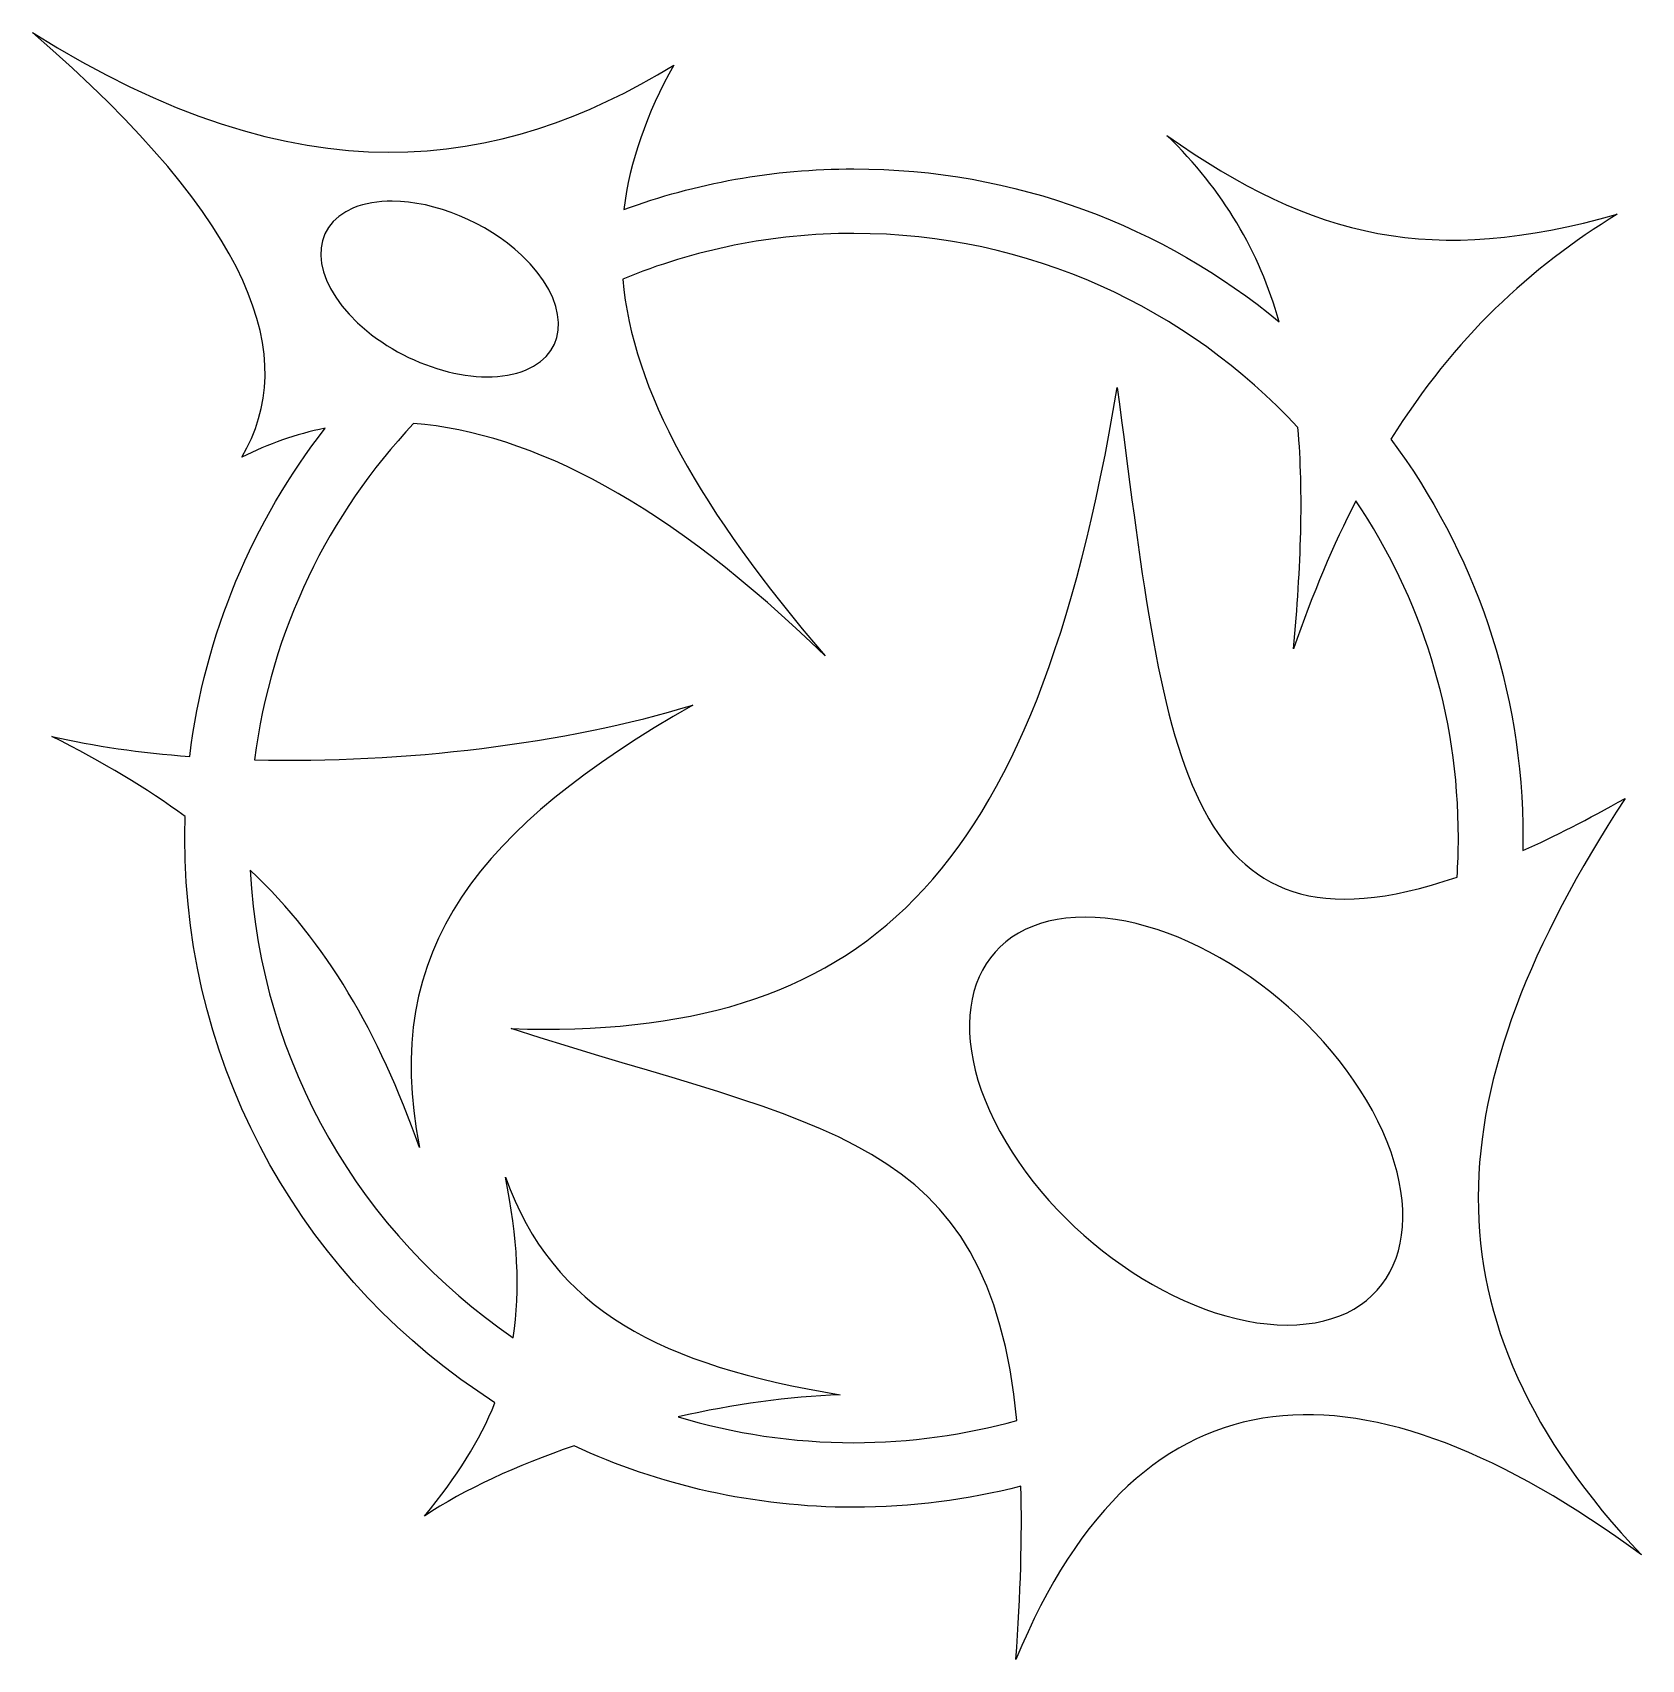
# Model space of a CAD drawing. Header units: centimetres. Extents: x -9.9 to 9.7, y -10.2 to 9.7.
import ezdxf

# ---------------------------------------------------------------- set-up
doc = ezdxf.new("R2010")
doc.units = ezdxf.units.CM
doc.header["$MEASUREMENT"] = 0
doc.layers.add('Layer 1', color=7, linetype='Continuous')

msp = doc.modelspace()

# ---------------------------------------------------------------- linework, layer by layer
at = {"layer": 'Layer 1'}
for points, knots in [([(-9.91875, 9.66574), (-7.19145, 7.30615), (-6.65714, 5.68576), (-7.36489, 4.48431), (-7.36489, 4.48431), (-7.04315, 4.64847), (-6.70399, 4.76768), (-6.34889, 4.83747), (-6.34889, 4.83747), (-7.22936, 3.70307), (-7.81747, 2.33029), (-8.00006, 0.83404), (-8.00006, 0.83404), (-8.60116, 0.87975), (-9.17031, 0.95995), (-9.68147, 1.07786), (-9.68147, 1.07786), (-9.05991, 0.7648), (-8.52396, 0.44357), (-8.05535, 0.10273), (-8.05535, 0.10273), (-8.05822, 0.01489), (-8.06066, -0.07353), (-8.06066, -0.16208), (-8.06066, -0.16208), (-8.06066, -3.0559), (-6.5505, -5.60006), (-4.27608, -7.04996), (-4.27608, -7.04996), (-4.4593, -7.50571), (-4.74035, -7.95518), (-5.13791, -8.43362), (-5.13791, -8.43362), (-4.65146, -8.10838), (-4.01287, -7.81518), (-3.31149, -7.57706), (-3.31149, -7.57706), (-2.2723, -8.0571), (-1.11601, -8.32554), (0.10277, -8.32554), (0.10277, -8.32554), (0.80655, -8.32554), (1.48946, -8.23657), (2.1413, -8.06861), (2.1413, -8.06861), (2.15842, -8.68017), (2.13793, -9.37885), (2.08075, -10.18228), (2.08075, -10.18228), (3.61305, -6.45864), (6.35734, -6.43764), (9.71315, -8.9067), (9.71315, -8.9067), (6.98252, -6.02511), (7.19846, -3.23216), (9.51285, 0.32155), (9.51285, 0.32155), (9.06132, 0.06871), (8.64731, -0.14272), (8.26624, -0.31493), (8.26624, -0.31493), (8.26721, -0.26408), (8.26763, -0.21305), (8.26763, -0.16203), (8.26763, -0.16203), (8.26763, 1.66047), (7.66787, 3.34483), (6.65597, 4.70441), (6.65597, 4.70441), (7.43228, 5.9471), (8.3545, 6.79695), (9.41797, 7.4506), (9.41797, 7.4506), (7.16093, 6.81007), (5.71562, 7.14589), (3.92298, 8.40992), (3.92298, 8.40992), (4.61647, 7.73869), (5.04752, 6.99493), (5.29217, 6.13816), (5.29217, 6.13816), (3.88081, 7.30242), (2.07248, 8.00274), (0.10285, 8.00274), (0.10285, 8.00274), (-0.88287, 8.00274), (-1.82865, 7.82842), (-2.70393, 7.50727), (-2.70393, 7.50727), (-2.63132, 8.09151), (-2.42765, 8.67153), (-2.09511, 9.26778), (-2.09511, 9.26778), (-4.21271, 7.96595), (-6.65343, 7.60668), (-9.91875, 9.66574)], [0, 0, 0, 0, 0.04, 0.04, 0.04, 0.04, 0.08, 0.08, 0.08, 0.08, 0.12, 0.12, 0.12, 0.12, 0.16, 0.16, 0.16, 0.16, 0.2, 0.2, 0.2, 0.2, 0.24, 0.24, 0.24, 0.24, 0.28, 0.28, 0.28, 0.28, 0.32, 0.32, 0.32, 0.32, 0.36, 0.36, 0.36, 0.36, 0.4, 0.4, 0.4, 0.4, 0.44, 0.44, 0.44, 0.44, 0.48, 0.48, 0.48, 0.48, 0.52, 0.52, 0.52, 0.52, 0.56, 0.56, 0.56, 0.56, 0.6, 0.6, 0.6, 0.6, 0.64, 0.64, 0.64, 0.64, 0.68, 0.68, 0.68, 0.68, 0.72, 0.72, 0.72, 0.72, 0.76, 0.76, 0.76, 0.76, 0.8, 0.8, 0.8, 0.8, 0.84, 0.84, 0.84, 0.84, 0.88, 0.88, 0.88, 0.88, 0.92, 0.92, 0.92, 0.92, 1, 1, 1, 1]), ([(-5.52927, 7.6087), (-5.01082, 7.60626), (-4.38547, 7.35831), (-3.95059, 6.94844), (-3.95059, 6.94844), (-3.37078, 6.40207), (-3.3494, 5.77512), (-3.90184, 5.5477), (-3.90184, 5.5477), (-4.45437, 5.32033), (-5.37249, 5.57848), (-5.9523, 6.1249), (-5.9523, 6.1249), (-6.53211, 6.67132), (-6.55349, 7.29831), (-6.00105, 7.52572), (-6.00105, 7.52572), (-5.86295, 7.58252), (-5.70208, 7.60951), (-5.52932, 7.60871), (-5.52932, 7.60871), (-5.52932, 7.60871), (-5.52927, 7.6087), (-5.52927, 7.6087)], [0, 0, 0, 0, 0.14285714, 0.14285714, 0.14285714, 0.14285714, 0.28571429, 0.28571429, 0.28571429, 0.28571429, 0.42857143, 0.42857143, 0.42857143, 0.42857143, 0.57142857, 0.57142857, 0.57142857, 0.57142857, 0.71428571, 0.71428571, 0.71428571, 0.71428571, 1, 1, 1, 1]), ([(0.10281, 7.21469), (2.24688, 7.21469), (4.17442, 6.30247), (5.52139, 4.84536), (5.52139, 4.84536), (5.59168, 4.04345), (5.56035, 3.15232), (5.46733, 2.14788), (5.46733, 2.14788), (5.69968, 2.81983), (5.95361, 3.41714), (6.22901, 3.95195), (6.22901, 3.95195), (7.0189, 2.77702), (7.4795, 1.36225), (7.4795, -0.16213), (7.4795, -0.16213), (7.4795, -0.32169), (7.4736, -0.47949), (7.46369, -0.63652), (7.46369, -0.63652), (4.05019, -1.81183), (3.89738, 0.96966), (3.31672, 5.33552), (3.31672, 5.33552), (2.30587, -0.73224), (0.20978, -2.61803), (-4.07849, -2.48664), (-4.07849, -2.48664), (-0.23994, -3.71866), (1.74761, -3.75438), (2.09258, -7.26604), (2.09258, -7.26604), (1.45972, -7.44243), (0.79242, -7.53752), (0.10276, -7.53752), (0.10276, -7.53752), (-0.64319, -7.53752), (-1.36291, -7.42645), (-2.04119, -7.22126), (-2.04119, -7.22126), (-1.36861, -7.07051), (-0.68692, -6.97584), (-0.06326, -6.95244), (-0.06326, -6.95244), (-2.24554, -6.59148), (-3.56674, -5.92721), (-4.14959, -4.29712), (-4.14959, -4.29712), (-4.00306, -5.03675), (-3.95996, -5.6669), (-4.05471, -6.25667), (-4.05471, -6.25667), (-5.89753, -4.99838), (-7.13845, -2.92595), (-7.26213, -0.55345), (-7.26213, -0.55345), (-6.31546, -1.45137), (-5.70676, -2.51586), (-5.1959, -3.93482), (-5.1959, -3.93482), (-5.68349, -1.51067), (-4.45648, -0.02307), (-1.86193, 1.46141), (-1.86193, 1.46141), (-3.40785, 0.988), (-5.39902, 0.74679), (-7.21072, 0.79318), (-7.21072, 0.79318), (-7.00718, 2.37292), (-6.30601, 3.7947), (-5.26834, 4.89667), (-5.26834, 4.89667), (-3.82535, 4.78231), (-2.15128, 3.91753), (-0.24909, 2.06214), (-0.24909, 2.06214), (-1.77608, 3.845), (-2.59405, 5.29069), (-2.71718, 6.65718), (-2.71718, 6.65718), (-1.84865, 7.01624), (-0.89666, 7.21464), (0.1028, 7.21464), (0.1028, 7.21464), (0.1028, 7.21464), (0.10281, 7.21469), (0.10281, 7.21469)], [0, 0, 0, 0, 0.04347826, 0.04347826, 0.04347826, 0.04347826, 0.08695652, 0.08695652, 0.08695652, 0.08695652, 0.13043478, 0.13043478, 0.13043478, 0.13043478, 0.17391304, 0.17391304, 0.17391304, 0.17391304, 0.2173913, 0.2173913, 0.2173913, 0.2173913, 0.26086957, 0.26086957, 0.26086957, 0.26086957, 0.30434783, 0.30434783, 0.30434783, 0.30434783, 0.34782609, 0.34782609, 0.34782609, 0.34782609, 0.39130435, 0.39130435, 0.39130435, 0.39130435, 0.43478261, 0.43478261, 0.43478261, 0.43478261, 0.47826087, 0.47826087, 0.47826087, 0.47826087, 0.52173913, 0.52173913, 0.52173913, 0.52173913, 0.56521739, 0.56521739, 0.56521739, 0.56521739, 0.60869565, 0.60869565, 0.60869565, 0.60869565, 0.65217391, 0.65217391, 0.65217391, 0.65217391, 0.69565217, 0.69565217, 0.69565217, 0.69565217, 0.73913043, 0.73913043, 0.73913043, 0.73913043, 0.7826087, 0.7826087, 0.7826087, 0.7826087, 0.82608696, 0.82608696, 0.82608696, 0.82608696, 0.86956522, 0.86956522, 0.86956522, 0.86956522, 0.91304348, 0.91304348, 0.91304348, 0.91304348, 1, 1, 1, 1]), ([(2.9241, -1.12669), (4.2157, -1.12669), (5.81547, -2.24077), (6.49657, -3.6146), (6.49657, -3.6146), (7.17758, -4.98843), (6.68245, -6.10251), (5.39093, -6.10251), (5.39093, -6.10251), (4.09933, -6.10251), (2.49956, -4.98843), (1.81846, -3.6146), (1.81846, -3.6146), (1.13745, -2.24077), (1.6325, -1.12669), (2.9241, -1.12669)], [0, 0, 0, 0, 0.2, 0.2, 0.2, 0.2, 0.4, 0.4, 0.4, 0.4, 0.6, 0.6, 0.6, 0.6, 1, 1, 1, 1])]:
    msp.add_open_spline(points, degree=3, knots=knots, dxfattribs=at)

doc.saveas('drawing.dxf')
